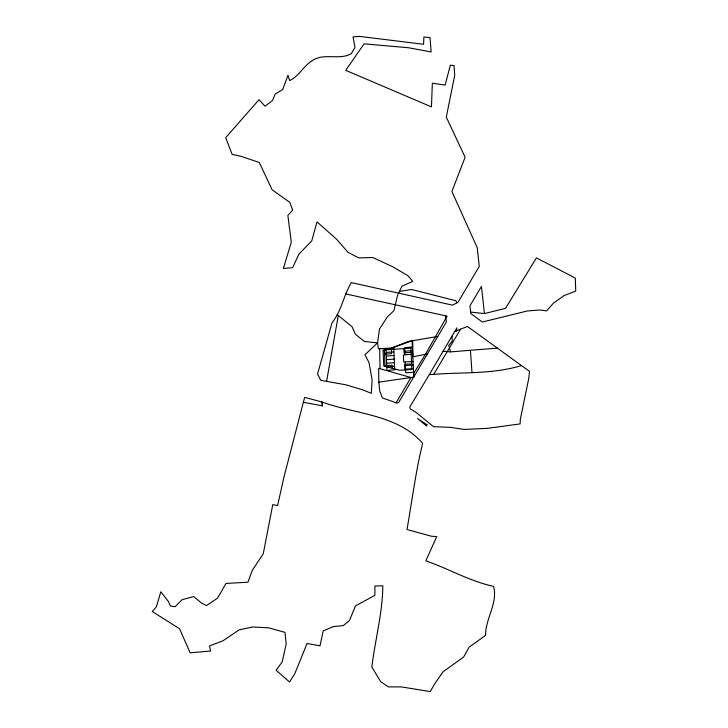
<?xml version="1.0" encoding="UTF-8"?>
<svg xmlns="http://www.w3.org/2000/svg" width="728" height="728" viewBox="0 0 728 728"><rect width="100%" height="100%" fill="white"/><g stroke="black" fill="none" stroke-linecap="round" stroke-linejoin="round"><path stroke-width="1.09" d="M326.581 381.354L320.821 380.325L317.563 373.955L332.032 322.777C341.559 310.929 343.516 295.422 351.378 282.61L452.552 305.15L458.067 302.184L479.252 266.412L477.195 247.629L451.897 191.482L465.119 157.23L446.3 117.126L454.709 75.312L454.035 65.629L450.35 65.183L445.136 85.076L432.359 83.21L431.449 106.87L345.727 70.334L364.1 43.853L408.663 47.766L431.113 51.934L430.048 37.638L423.896 36.992L423.56 44.272L359.541 36.4L353.089 36.873L354.973 47.475L351.269 53.681C339.43 60.506 324.706 52.753 312.949 60.197C303.685 65.374 299.172 76.285 289.617 80.581L288.015 75.184L282.764 89.48L275.239 94.049L272.609 100.355L265.065 106.243L258.995 99.709L225.68 137.692L232.132 154.4L241.141 156.338L259.295 162.49L272.099 189.744L289.762 202.329L292.674 210.11L287.86 215.433L291.3 242.224L283.374 268.441L292.62 267.686L298.871 254.19L311.757 240.85L317.008 221.913L336.682 239.312L348.048 252.334L358.676 257.858L372.9 257.566L393.111 266.967L408.053 275.803L412.776 281.399L402.002 286.113L397.561 295.304L393.921 310.629L387.296 316.98L379.47 329.074L377.586 342.861L364.937 354.782L369.005 362.599L372.144 380.071L371.289 393.348L363.272 390.035L346.328 384.894L326.581 381.354L338.302 315.506L337.164 314.623M445.409 315.706L446.41 321.903L398.744 402.32L397.006 403.084L382.4 397.952L379.743 390.991L378.815 382.145L378.678 368.332L411.002 377.541L414.177 376.876L413.631 373.437L425.48 354.263L447.092 316.134L345.836 293.957M429.32 374.583L456.92 327.818L456.401 330.821L454.754 331.477L467.458 326.463L529.575 371.435L528.655 378.988L520.32 419.328L520.138 423.914L487.533 428.337L464.273 429.438L450.705 427.382L433.469 426.654L415.952 412.303L410.264 408.872L409.782 407.007L429.32 374.583L433.715 374.347C462.999 372.09 493.047 374.283 521.485 365.565M396.114 402.693L411.002 377.541L378.815 382.145M433.715 374.347L460.596 329.165M338.302 315.506L352.043 326.717L355.391 334.234L364.409 341.505L377.586 342.861L378.378 348.803L391.828 347.984L408.244 341.45L437.819 336.445M391.828 347.984L412.121 340.777L413.786 376.949M484.42 313.577L505.56 308.326L536.427 257.885L575.311 278.078L575.739 291.073L564.073 295.614L553.535 303.021L546.582 310.911L540.303 309.964L527.4 310.956L482.3 322.013L470.707 313.459L470.024 305.705L481.445 286.404L484.42 313.577L470.579 312.075M443.079 351.233L450.587 351.888L497.524 348.111M427.591 353.89L412.867 356.829L412.74 340.677M399.445 291.391L411.584 289.489L455.928 300.746L456.884 302.821M412.412 347.065L404.622 347.584L404.959 354.782M386.095 352.443L393.884 351.915M404.786 351.178L412.576 350.659M384.521 354.172L391.582 353.69L391.391 349.458M411.093 352.379L404.049 352.853L403.849 348.612M386.259 356.038L394.048 355.51M412.749 354.254L403.394 354.882L403.731 362.08L413.076 361.452M386.422 359.632L394.212 359.113M386.595 363.226L394.385 362.708M385.048 365.674L392.11 365.201L392.256 368.313M411.629 363.891L404.577 364.364L404.832 369.924M386.759 366.83L394.549 366.302M405.451 365.565L413.24 365.046M405.614 369.169L413.404 368.641M413.577 372.236L405.787 372.763L405.287 361.971M303.358 402.284L322.522 405.842L321.967 401.947L304.632 397.388L283.847 477.486L277.614 505.56L272.773 504.631L263.263 553.708L252.407 570.17L247.939 582.2L226.026 583.428L217.49 598.17L206.488 605.596L201.838 603.239L193.648 596.56L182.1 599.708L175.084 606.724L170.479 606.024L168.359 601.465L160.806 591.773L156.475 606.661L152.261 611.538L179.525 628.719L190.181 652.825L210.629 651.005L209.473 645.927L222.996 640.795L239.103 629.902L252.68 626.954L268.759 627.864L284.966 632.377L286.195 643.971L282.182 661.989L276.103 670.188L289.553 682.009L294.849 673.546L307.052 643.506L319.974 645.791L323.268 630.867L333.306 626.581L343.243 625.625L349.385 620.593L355.519 605.896L374.884 595.34L374.902 586.031L382.819 585.794C382.537 613.204 375.138 639.885 371.844 667.003L380.717 681.736L388.434 686.895L401.419 686.904L430.257 691.6L434.507 684.138L443.134 671.707L463.581 657.102L469.16 647.128L485.567 635.398C485.358 618.427 498.207 603.166 493.502 586.331C469.76 581.263 448.666 568.659 425.789 560.851L436.764 536.572L431.467 536.254L407.007 529.511C412.039 500.8 415.652 471.726 422.668 443.361C397.652 414.296 355.555 414.35 321.958 401.974L322.513 405.878M450.587 351.888L448.776 345.391L452.343 341.041L451.942 336.209M470.443 350.468L471.981 372.472M384.32 349.931L385.076 366.393M379.697 348.721L380.007 368.705M426.926 424.743L426.626 426.007L417.608 418.573L426.926 424.743M393.721 348.321L385.931 348.839L386.923 370.425L394.713 369.897L393.721 348.321M410.901 348.139L383.037 350.013L383.774 366.038L399.599 370.279L411.884 369.451L410.901 348.139"/></g></svg>
